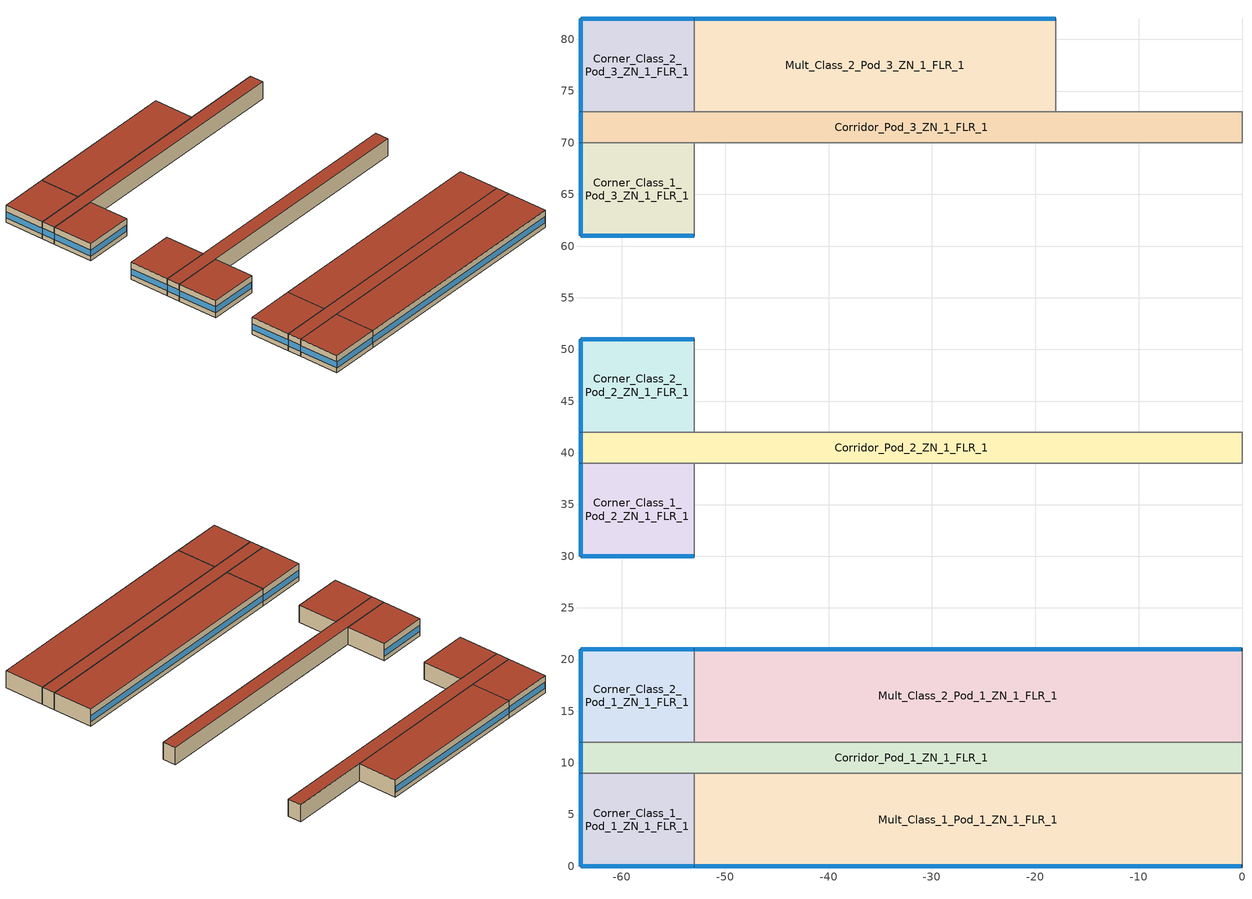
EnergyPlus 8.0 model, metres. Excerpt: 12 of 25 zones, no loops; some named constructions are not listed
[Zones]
Corner_Class_1_Pod_1_ZN_1_FLR_1
 floor ground (ext_slab_6in_with_carpet): -64,9 -53,9 -53,0 -64,0 z0
 wall outside (nonres_ext_wall): -64,9 -64,0 -53,0 z0:4
 wall to Mult_Class_1_Pod_1_ZN_1_FLR_1 (int_wall): -53,0 -53,9 z0:4
 wall to Corridor_Pod_1_ZN_1_FLR_1 (int_wall): -53,9 -64,9 z0:4
 window (Window_U_0.42_SHGC_0.40): -63.95,0 -53.05,0 z1.1:2.51; -64,8.95 -64,0.05 z1.1:2.52
 roof outside (nonres_roof): -64,0 -53,0 -53,9 -64,9 z4
Mult_Class_1_Pod_1_ZN_1_FLR_1
 floor ground (ext_slab_6in_with_carpet): -53,9 0,9 0,0 -53,0 z0
 wall outside (nonres_ext_wall): -53,0 0,0 z0:4
 wall to Lobby_ZN_1_FLR_1 (int_wall): 0,0 0,9 z0:4
 wall to Corridor_Pod_1_ZN_1_FLR_1 (int_wall): 0,9 -53,9 z0:4
 window (Window_U_0.42_SHGC_0.40): -52.95,0 -0.05,0 z1.1:2.5
 roof outside (nonres_roof): -53,0 0,0 0,9 -53,9 z4
Corridor_Pod_1_ZN_1_FLR_1
 floor ground (ext_slab_6in_with_carpet): -64,12 0,12 0,9 -64,9 z0
 wall outside (nonres_ext_wall): -64,12 -64,9 z0:4
 wall to Main_Corridor_ZN_1_FLR_1 (int_wall): 0,9 0,12 z0:4
 wall to Mult_Class_2_Pod_1_ZN_1_FLR_1 (int_wall): 0,12 -53,12 z0:4
 wall to Corner_Class_2_Pod_1_ZN_1_FLR_1 (int_wall): -53,12 -64,12 z0:4
 window (Window_U_0.42_SHGC_0.40): -64,11.95 -64,9.05 z1.1:2.55
 roof outside (nonres_roof): -64,9 0,9 0,12 -64,12 z4
Corner_Class_2_Pod_1_ZN_1_FLR_1
 floor ground (ext_slab_6in_with_carpet): -64,21 -53,21 -53,12 -64,12 z0
 wall outside (nonres_ext_wall): -53,21 -64,21 -64,12 z0:4
 wall to Mult_Class_2_Pod_1_ZN_1_FLR_1 (int_wall): -53,12 -53,21 z0:4
 window (Window_U_0.42_SHGC_0.40): -53.05,21 -63.95,21 z1.1:2.51; -64,20.95 -64,12.05 z1.1:2.52
 roof outside (nonres_roof): -64,12 -53,12 -53,21 -64,21 z4
Mult_Class_2_Pod_1_ZN_1_FLR_1
 floor ground (ext_slab_6in_with_carpet): -53,21 0,21 0,12 -53,12 z0
 wall outside (nonres_ext_wall): 0,21 -53,21 z0:4
 wall to Main_Corridor_ZN_1_FLR_1 (int_wall): 0,12 0,21 z0:4
 window (Window_U_0.42_SHGC_0.40): -0.05,21 -52.95,21 z1.1:2.5
 roof outside (nonres_roof): -53,12 0,12 0,21 -53,21 z4
Corner_Class_1_Pod_2_ZN_1_FLR_1
 floor ground (ext_slab_6in_with_carpet): -64,39 -53,39 -53,30 -64,30 z0
 wall outside (nonres_ext_wall): -64,39 -64,30 -53,30 z0:4
 wall to Mult_Class_1_Pod_2_ZN_1_FLR_1 (int_wall): -53,30 -53,39 z0:4
 wall to Corridor_Pod_2_ZN_1_FLR_1 (int_wall): -53,39 -64,39 z0:4
 window (Window_U_0.42_SHGC_0.40): -63.95,30 -53.05,30 z1.1:2.51; -64,38.95 -64,30.05 z1.1:2.52
 roof outside (nonres_roof): -64,30 -53,30 -53,39 -64,39 z4
Corridor_Pod_2_ZN_1_FLR_1
 floor ground (ext_slab_6in_with_carpet): -64,42 0,42 0,39 -64,39 z0
 wall outside (nonres_ext_wall): -64,42 -64,39 z0:4
 wall to Mult_Class_1_Pod_2_ZN_1_FLR_1 (int_wall): -53,39 0,39 z0:4
 wall to Main_Corridor_ZN_1_FLR_1 (int_wall): 0,39 0,42 z0:4
 wall to Mult_Class_2_Pod_2_ZN_1_FLR_1 (int_wall): 0,42 -53,42 z0:4
 wall to Corner_Class_2_Pod_2_ZN_1_FLR_1 (int_wall): -53,42 -64,42 z0:4
 window (Window_U_0.42_SHGC_0.40): -64,41.95 -64,39.05 z1.1:2.55
 roof outside (nonres_roof): -64,39 0,39 0,42 -64,42 z4
Corner_Class_2_Pod_2_ZN_1_FLR_1
 floor ground (ext_slab_6in_with_carpet): -64,51 -53,51 -53,42 -64,42 z0
 wall outside (nonres_ext_wall): -53,51 -64,51 -64,42 z0:4
 wall to Mult_Class_2_Pod_2_ZN_1_FLR_1 (int_wall): -53,42 -53,51 z0:4
 window (Window_U_0.42_SHGC_0.40): -53.05,51 -63.95,51 z1.1:2.51; -64,50.95 -64,42.05 z1.1:2.52
 roof outside (nonres_roof): -64,42 -53,42 -53,51 -64,51 z4
Corner_Class_1_Pod_3_ZN_1_FLR_1
 floor ground (ext_slab_6in_with_carpet): -64,70 -53,70 -53,61 -64,61 z0
 wall outside (nonres_ext_wall): -64,70 -64,61 -53,61 z0:4
 wall to Mult_Class_1_Pod_3_ZN_1_FLR_1 (int_wall): -53,61 -53,70 z0:4
 wall to Corridor_Pod_3_ZN_1_FLR_1 (int_wall): -53,70 -64,70 z0:4
 window (Window_U_0.42_SHGC_0.40): -63.95,61 -53.05,61 z1.1:2.51; -64,69.95 -64,61.05 z1.1:2.52
 roof outside (nonres_roof): -64,61 -53,61 -53,70 -64,70 z4
Corridor_Pod_3_ZN_1_FLR_1
 floor ground (ext_slab_6in_with_carpet): -64,73 0,73 0,70 -64,70 z0
 wall outside (nonres_ext_wall): -64,73 -64,70 z0:4
 wall to Mult_Class_1_Pod_3_ZN_1_FLR_1 (int_wall): -53,70 0,70 z0:4
 wall to Library_Media_Center_ZN_1_FLR_1 (int_wall): 0,70 0,73 z0:4
 wall to Computer_Class_ZN_1_FLR_1 (int_wall): 0,73 -18,73 z0:4
 wall to Mult_Class_2_Pod_3_ZN_1_FLR_1 (int_wall): -18,73 -53,73 z0:4
 wall to Corner_Class_2_Pod_3_ZN_1_FLR_1 (int_wall): -53,73 -64,73 z0:4
 window (Window_U_0.42_SHGC_0.40): -64,72.95 -64,70.05 z1.1:2.55
 roof outside (nonres_roof): -64,70 0,70 0,73 -64,73 z4
Corner_Class_2_Pod_3_ZN_1_FLR_1
 floor ground (ext_slab_6in_with_carpet): -64,82 -53,82 -53,73 -64,73 z0
 wall outside (nonres_ext_wall): -53,82 -64,82 -64,73 z0:4
 wall to Mult_Class_2_Pod_3_ZN_1_FLR_1 (int_wall): -53,73 -53,82 z0:4
 window (Window_U_0.42_SHGC_0.40): -53.05,82 -63.95,82 z1.1:2.51; -64,81.95 -64,73.05 z1.1:2.52
 roof outside (nonres_roof): -64,73 -53,73 -53,82 -64,82 z4
Mult_Class_2_Pod_3_ZN_1_FLR_1
 floor ground (ext_slab_6in_with_carpet): -53,82 -18,82 -18,73 -53,73 z0
 wall outside (nonres_ext_wall): -18,82 -53,82 z0:4
 wall to Computer_Class_ZN_1_FLR_1 (int_wall): -18,73 -18,82 z0:4
 window (Window_U_0.42_SHGC_0.40): -18.05,82 -52.95,82 z1.1:2.5
 roof outside (nonres_roof): -53,73 -18,73 -18,82 -53,82 z4
[EnergyManagementSystem:Program]
OA_BASED_OPTIMUM_START_EMS_Program: IF DaylightSavings==0 && DayOfWeek>1 && DayOfWeek<>7 && Hour==6 && OAT<23.9 && OAT>1.7; SET CLGSETP_SCH_Actuator = 26.7; SET HTGSETP_SCH_Actuator = 15.6; ELSEIF DaylightSavings==1 && DayOfWeek>1 && DayOfWeek<>7 && Hour==5 && OAT<23.9 && OAT>1.7; SET CLGSETP_SCH_Actuator = 26.7; SET HTGSETP_SCH_Actuator = 15.6; ELSE; SET CLGSETP_SCH_Actuator = NULL; SET HTGSETP_SCH_Actuator = NULL; ENDIF
SetBoilerPar: SET CapRated =  419981.16; SET EtRated =  0.8; SET CapRated = (CapRated *3.412)/1000; SET SkinLossRate = 0.02; SET BoilerType = 1; IF BoilerType  == 1; IF CapRated >10000; SET PLRx = 0.2; ELSEIF CapRated >5000; SET PLRx = 0.25; ELSEIF CapRated >1000; SET PLRx = 0.33; ELSE; SET BoilerType = 2; SET PLRx = 0.2; ENDIF; ELSE; SET PLRx = 0.2; ENDIF; IF BoilerType == 1; SET CurveX = 0.975 + 0.305 * PLRx - 0.527 * (PLRx^2) + 0.249 * (PLRx^3); ELSE; SET CurveX = 0.907 + 0.320 * PLRx - 0.420 * (PLRx^2) + 0.193 * (PLRx^3); ENDIF; SET LoadX = CapRated * PLRx; SET Etx = CurveX * EtRated; SET InputEx = LoadX/Etx; SET SkinEx = CapRated * SkinLossRate; SET Ecx = (LoadX + SkinEx)/InputEx
SetBoilerCurve: IF BoilerPLR >= PLRx; IF BoilerType == 1; SET BoilerCurve = 0.975 + 0.305*BoilerPLR - 0.527*(BoilerPLR^2) + 0.249*(BoilerPLR^3); ELSE; SET BoilerCurve = 0.907 + 0.320*BoilerPLR - 0.420*(BoilerPLR^2) + 0.193*(BoilerPLR^3); ENDIF; ELSE; IF BoilerPLR == 0; SET BoilerCurve = NULL; ELSE; IF BoilerPLR <0.05; SET BoilerCurve = (0.05/(0.05 + SkinLossRate)) * (Ecx/EtRated); ELSE; SET BoilerCurve = (BoilerPLR/(BoilerPLR + SkinLossRate)) * (Ecx/EtRated); ENDIF; ENDIF; ENDIF
[EnergyManagementSystem:ProgramCallingManager]
Transformer_Load_Prog_Manager: AfterPredictorAfterHVACManagers; Transformer_Load_Prog
PSZ2_5_Set_Number_of_Stages_CallingManager: BeginNewEnvironment; PSZ2_5_Set_Number_of_Stages
PSZ2_5_ECO_Manager: InsideHVACSystemIterationLoop; PSZ2_5_Economizer_CTRL_Prog
PSZ2_5_Fan_Parameter_manager: BeginNewEnvironment; PSZ2_5_Set_Fan_Par
PSZ2_5_Fan_Main_Manager: BeginTimestepBeforePredictor; PSZ2_5_Fan_Control
PSZ1_6_Set_Number_of_Stages_CallingManager: BeginNewEnvironment; PSZ1_6_Set_Number_of_Stages
PSZ1_6_ECO_Manager: InsideHVACSystemIterationLoop; PSZ1_6_Economizer_CTRL_Prog
PSZ1_6_Fan_Parameter_manager: BeginNewEnvironment; PSZ1_6_Set_Fan_Par
PSZ1_6_Fan_Main_Manager: BeginTimestepBeforePredictor; PSZ1_6_Fan_Control
PSZ2_7_Set_Number_of_Stages_CallingManager: BeginNewEnvironment; PSZ2_7_Set_Number_of_Stages
PSZ2_7_ECO_Manager: InsideHVACSystemIterationLoop; PSZ2_7_Economizer_CTRL_Prog
PSZ2_7_Fan_Parameter_manager: BeginNewEnvironment; PSZ2_7_Set_Fan_Par
PSZ2_7_Fan_Main_Manager: BeginTimestepBeforePredictor; PSZ2_7_Fan_Control
OA_BASED_OPTIMUM_START_EMS_Program Manager: BeginTimestepBeforePredictor; OA_BASED_OPTIMUM_START_EMS_Program
BoilerParManager: BeginNewEnvironment; SetBoilerPar
BoilerCurveManager: InsideHVACSystemIterationLoop; SetBoilerCurve
[EnergyManagementSystem:OutputVariable]
Wired_LTG: EMS Variable=Wired_LTG; Type of Data in Variable=Summed; Update Frequency=ZoneTimeStep
[ElectricLoadCenter:Transformer]
Transformer 1: Availability Schedule=Always_On; Transformer Usage=PowerInFromGrid; Nameplate Rating {VA}=112500; Phase=3; Conductor Material=Aluminum; Full Load Temperature Rise {C}=150; Fraction of Eddy Current Losses=0.1; Performance Input Method=NominalEfficiency; Nameplate Efficiency=0.982; Per Unit Load for Nameplate Efficiency=0.35; Reference Temperature for Nameplate Efficiency {C}=75; Consider Transformer Loss for Utility Cost=Yes; Meter 1=Wired_LTG_Electricity; Meter 2=InteriorEquipment:Electricity
[EnergyManagementSystem:Actuator]
Name | Actuated Component Unique | Actuated Component Type | Actuated Component Control Type
PSZ2_5_Timestep_Econ_Eff | PSZ2_5_Timestep_Econ_Eff_SCH | Schedule:Constant | Schedule Value
PSZ1_6_Timestep_Econ_Eff | PSZ1_6_Timestep_Econ_Eff_SCH | Schedule:Constant | Schedule Value
PSZ2_7_Timestep_Econ_Eff | PSZ2_7_Timestep_Econ_Eff_SCH | Schedule:Constant | Schedule Value
CLGSETP_SCH_Actuator | CLGSETP_SCH_Yes_Optimum | Schedule:Compact | Schedule Value
HTGSETP_SCH_Actuator | HTGSETP_SCH_Yes_Optimum | Schedule:Compact | Schedule Value
BoilerCurve | HEATSYS1 BOILER EFFICIENCY CURVE | Curve | Curve Result
[Schedule:Compact]
BLDG_LIGHT_LIBRARY_SCH: Through: 6/30, For: Weekdays, Until: 7:00, 0.1773, Until: 8:00, 0.9, Until: 21:00, 0.8325, Until: 24:00, 0.1773, For: SummerDesignDay, Until: 24:00, 1, For: WinterDesignDay, Until: 24:00, 0, For: WeekEnds Holidays AllOtherDays, Until: 24:00, 0.1773, Through: 9/1, For: Weekdays, Until: 8:00, 0.1773, Until: 20:00, 0.4625, Until: 21:00, 0.164002, Until: 24:00, 0.1773, For: SummerDesignDay, Until: 24:00, 1, For: WinterDesignDay, Until: 24:00, 0, For: WeekEnds Holidays AllOtherDays, Until: 24:00, 0.1773, Through: 12/31, For: Weekdays, Until: 7:00, 0.1773, Until: 8:00, 0.9, Until: 21:00, 0.8325, Until: 24:00, 0.1773, For: SummerDesignDay, Until: 24:00, 1, For: WinterDesignDay, Until: 24:00, 0, For: WeekEnds Holidays AllOtherDays, Until: 24:00, 0.1773
BLDG_EQUIP_SCH: Through: 6/30, For: SummerDesignDay, Until: 08:00, 0.35, Until: 17:00, 0.95, Until: 24:00, 0.35, For: WinterDesignDay, Until: 24:00, 0.35, For: Weekdays, Until: 08:00, 0.27289, Until: 17:00, 0.884088, Until: 21:00, 0.325717, Until: 24:00, 0.27289, For: WeekEnds Holidays AllOtherDays, Until: 24:00, 0.27289, Through: 9/1, For: SummerDesignDay, Until: 08:00, 0.25, Until: 17:00, 0.5, Until: 24:00, 0.25, For: WinterDesignDay, Until: 24:00, 0.25, For: Weekdays, Until: 08:00, 0.194921, Until: 17:00, 0.465309, Until: 21:00, 0.232655, Until: 24:00, 0.194921, For: WeekEnds Holidays AllOtherDays, Until: 24:00, 0.194921, Through: 12/31, For: SummerDesignDay, Until: 08:00, 0.35, Until: 17:00, 0.95, Until: 24:00, 0.35, For: WinterDesignDay, Until: 24:00, 0.35, For: Weekdays, Until: 08:00, 0.27289, Until: 17:00, 0.884088, Until: 21:00, 0.325717, Until: 24:00, 0.27289, For: WeekEnds Holidays AllOtherDays, Until: 24:00, 0.27289
KITCHEN_ELEC_EQUIP_SCH: Through: 6/30, For: Weekdays SummerDesignDay, Until: 08:00, 0.1, Until: 10:00, 0.15, Until: 13:00, 0.25, Until: 15:00, 0.15, Until: 24:00, 0.1, For: WeekEnds WinterDesignDay Holidays AllOtherDays, Until: 24:00, 0.1, Through: 9/1, For: Weekdays SummerDesignDay, Until: 08:00, 0.1, Until: 10:00, 0.15, Until: 13:00, 0.25, Until: 15:00, 0.15, Until: 24:00, 0.1, For: WeekEnds WinterDesignDay Holidays AllOtherDays, Until: 24:00, 0.1, Through: 12/31, For: Weekdays SummerDesignDay, Until: 08:00, 0.1, Until: 10:00, 0.15, Until: 13:00, 0.25, Until: 15:00, 0.15, Until: 24:00, 0.1, For: WeekEnds WinterDesignDay Holidays AllOtherDays, Until: 24:00, 0.1
KITCHEN_GAS_EQUIP_SCH: Through: 6/30, For: Weekdays SummerDesignDay, Until: 08:00, 0.02, Until: 10:00, 0.15, Until: 13:00, 0.2, Until: 15:00, 0.1, Until: 24:00, 0.02, For: WeekEnds WinterDesignDay Holidays AllOtherDays, Until: 24:00, 0.02, Through: 9/1, For: Weekdays SummerDesignDay, Until: 08:00, 0.02, Until: 10:00, 0.15, Until: 13:00, 0.2, Until: 15:00, 0.1, Until: 24:00, 0.02, For: WeekEnds WinterDesignDay Holidays AllOtherDays, Until: 24:00, 0.02, Through: 12/31, For: Weekdays SummerDesignDay, Until: 08:00, 0.02, Until: 10:00, 0.15, Until: 13:00, 0.2, Until: 15:00, 0.1, Until: 24:00, 0.02, For: WeekEnds WinterDesignDay Holidays AllOtherDays, Until: 24:00, 0.02
INFIL_SCH_PNNL: Through: 12/31, For: Weekdays SummerDesignDay, Until: 07:00, 1, Until: 21:00, 0.25, Until: 24:00, 1, For: WeekEnds WinterDesignDay Holidays AllOtherDays, Until: 24:00, 1
INFIL_Door_Opening_SCH: Through: 12/31, For: Weekdays, Until: 07:00, 0, Until: 08:00, 1, Until: 15:00, 0.131, Until: 16:00, 1, Until: 18:00, 0.131, Until: 24:00, 0, For: Saturday Sunday Holidays AllOtherDays, Until: 24:00, 0
ALWAYS_ON: Through: 12/31, For: AllDays, Until: 24:00, 1
HTGSETP_SCH_YES_OPTIMUM: Through: 12/31, For: SummerDesignDay, Until: 24:00, 15.6, For: WinterDesignDay, Until: 24:00, 21, For: Weekdays, Until: 06:00, 15.6, Until: 07:00, 17.8, Until: 08:00, 20, Until: 21:00, 21, Until: 24:00, 15.6, For: WeekEnds Holidays AllOtherDays, Until: 24:00, 15.6
CLGSETP_SCH_YES_OPTIMUM: Through: 12/31, For: SummerDesignDay, Until: 24:00, 24, For: WinterDesignDay, Until: 24:00, 26.7, For: Weekdays, Until: 06:00, 26.7, Until: 07:00, 25.6, Until: 08:00, 25, Until: 21:00, 24, Until: 24:00, 26.7, For: WeekEnds Holidays AllOtherDays, Until: 24:00, 26.7
Exterior_lighting_schedule_a: Through:12/31, For:AllDays, Until: 06:00, 0, Until: 24:00, 1
Exterior_lighting_schedule_b: Through:12/31, For:AllDays, Until: 06:00, 0.7, Until: 24:00, 1
[Curve:Quadratic]
Name | Coefficient1 Constant | Coefficient2 x | Coefficient3 x**2 | Minimum Value of x | Maximum Value of x
HeatSys1 Boiler Efficiency Curve | 1 | 0 | 0 | 0 | 1
RACK1_RackCOPfTCurve | 1.7603 | -0.0377 | 0.0004 | 10 | 35
RACK1_RackCondFanCurve2 | 0 | 0.0286 | 0 | 0 | 35
RACK2_RackCOPfTCurve | 1 | 0 | 0 | 0 | 50
[Schedule:Constant]
PSZ2_5_Timestep_Econ_Eff_SCH; PSZ1_6_Timestep_Econ_Eff_SCH; PSZ2_7_Timestep_Econ_Eff_SCH: Fraction, 0.7
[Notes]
The 90.1 Prototype Building Models were developed by Pacific Northwest National Laboratory (PNNL),
under contract with the U.S. Department of Energy (DOE).  These building models were originally derived from
DOEs Commercial Reference Building Models with modifications from ASHRAE 90.1 committee,
Advanced Energy Design Guide series, and other building industry expert input.
The original purpose of developing these prototype building models was to measure energy saving impacts from
newly published editions of ASHRAE Standard 90.1.  The basic building descriptions can be found in the Scorecards
posted at this website.  The detailed descriptions of the prototype model development and addenda modeling
strategies can be found in PNNLs reports, entitled "Achieving 30% Goal: Energy and Cost Saving Analysis
of ASHRAE/IES Standard 90.1-2010" and "Enhancements to ASHRAE Standard 90.1 Prototype Building Models",
both posted at this website.
BEGIN ECONOMIZER MAP
Economizer Name, DX COIL Name
VAV_POD_1_OA_Controller, VAV_POD_1_CoolC DXCoil
VAV_POD_2_OA_Controller, VAV_POD_2_CoolC DXCoil
VAV_POD_3_OA_Controller, VAV_POD_3_CoolC DXCoil
VAV_OTHER_OA_Controller, VAV_OTHER_CoolC DXCoil
PSZ-AC_2:5_OA_Controller, PSZ-AC_2:5_Unitary_Package_CoolCoil
PSZ-AC_1:6_OA_Controller, PSZ-AC_1:6_Unitary_Package_CoolCoil
PSZ-AC_2:7_OA_Controller, PSZ-AC_2:7_Unitary_Package_CoolCoil
END ECONOMIZER MAP
BEGIN EMS PROGRAM MAP
EMS PROGRAM, DX COIL Name
PSZ2_5, PSZ-AC_2:5_UNITARY_PACKAGE_COOLCOIL
PSZ1_6, PSZ-AC_1:6_UNITARY_PACKAGE_COOLCOIL
PSZ2_7, PSZ-AC_2:7_UNITARY_PACKAGE_COOLCOIL
END EMS PROGRAM MAP
WeatherFile:  USA_ID_Boise.Air.Terminal.726810_TMY3.epw
IDF File:     /phome/comstd/ASHRAE90.1_2013_for_reporting/SchoolPrimary/90.1_std2013/input.nobackup/PI.Oct2013_SchoolPrimary_STD2013_Boise.dd.idf
Run Case:     PI.Oct2013_SchoolPrimary_STD2013_Boise
GPARM parameters as input:
Case = PI.Oct2013_SchoolPrimary_STD2013_Boise
weatherfile = USA_ID_Boise_TMY2.epw
ground_tempt = Zone5B_nonres_R15_2ftV_SchoolPrimary_Boise_AddendumBB.gtp
avg_oa_tempt_ip = 50.468
maxdiff_oa_tempt_ip = 48.78
ext_wall_type = SteelFramedWall
nonres_ext_wall_ufactor = 0.312304465
roof_type = LightweightRoof
nonres_roof_ufactor = 0.181704416
nonres_window = Window_U_0.42_SHGC_0.40
nonres_skylight = Window_U_0.50_SHGC_0.40
daylighting_control = yes
sidelighting_control = yes_AY
roof_emissivity = 0.9
roof_solar_absorp = 0.77
LPD_classroom = 13.34724892
LPD_corridor = 7.104180875
LPD_lobby = 9.687519375
LPD_computer_room = 13.34724892
LPD_mechanical = 10.2257149
LPD_bath = 10.54863221
LPD_office = 11.94794056
LPD_gym = 7.7500155
LPD_kitchen = 13.0243316
LPD_cafeteria = 6.996541771
LPD_library = 12.8090534
exterior_lights_watts =
exterior_lights_watts_a = 150.48
exterior_lights_watts_b = 3340.3
economizer = DifferentialDryBulb
skip_economizer_control = No
damper_sch = MinOA_MotorizedDamper_Sched
OA_computer_room = 0.001879482
PSZ_AC_2_7_DCV = Yes
OA_cafeteria_per_area = 0.000914343
OA_cafeteria_per_person = 0.003539405
vav_pod_1_dcv = Yes
vav_pod_2_dcv = Yes
vav_pod_3_dcv = Yes
oa_classroom_per_person = 0.00472
